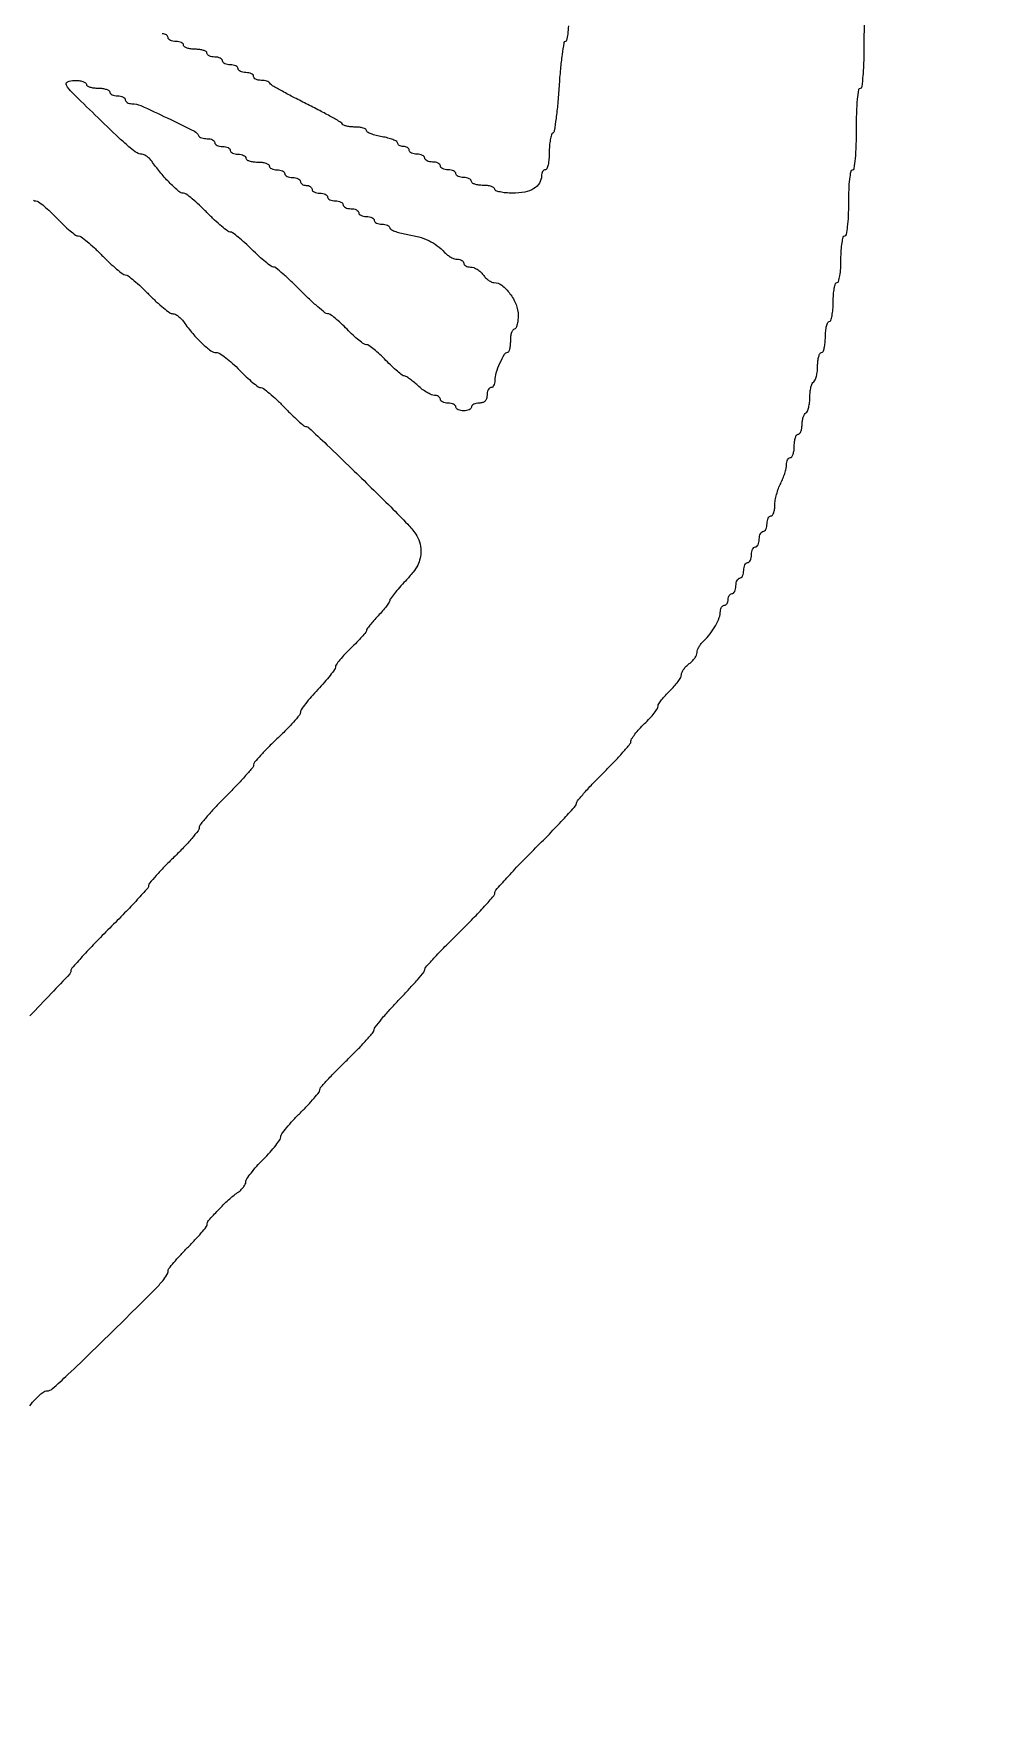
# Model space of a CAD drawing. Extents: x 70 to 555, y 312 to 2125.
# Drawn here: x 312.5 to 555, y 312 to 748 of the extents above; entities that cross this region are included whole.
import ezdxf

# ---------------------------------------------------------------- set-up
doc = ezdxf.new("R2010")
doc.units = 0

msp = doc.modelspace()

# ---------------------------------------------------------------- linework, layer by layer
for points in [[(70.501704, 1801.502568, 0.000006), (70.250428, 1655.875, 0.000318)], [(70.250428, 781.125, 0.000006), (70.501704, 635.497432, 0.413705)], [(311.415587, 395.096786, -0.031127), (312.982571, 396.9411, -0.030758), (314.761397, 398.57444, -0.171989), (315.961974, 399, 0.184355), (317.174958, 399.462975, 0.005541), (321.240816, 403.177825, 0.005872), (327.601757, 409.261748, 0.000874), (340.250296, 421.690467, 0.00472), (343.688855, 425.145727, 0.020594), (345.617659, 427.290837, 0.033568), (346.697228, 428.790123, 0.140144), (347, 429.849125, -0.167884), (347.19602, 430.416468, -0.008177), (348.46875, 431.984929, -0.012535), (350.084313, 433.815429, -0.008649), (352, 435.809022, 0.007674), (353.916169, 437.795348, 0.011284), (355.532609, 439.603378, 0.006782), (356.821463, 441.154285, 0.170179), (357.004627, 441.66769, -0.179591), (357.421311, 442.771515, -0.010539), (359.874825, 445.472504, -0.01697), (362.56444, 448.124513, -0.034895), (364.872634, 449.970759, 0.03792), (365.686647, 450.629966, 0.040138), (366.375086, 451.39299, 0.043607), (366.852352, 452.143086, 0.120454), (367, 452.747075, -0.150659), (367.228128, 453.48699, -0.015313), (368.321875, 454.990999, -0.018059), (369.776512, 456.733864, -0.013447), (371.5, 458.552632, 0.012997), (373.223543, 460.368185, 0.017581), (374.678125, 462.101256, 0.014656), (375.7758, 463.594834, 0.15228), (376, 464.313908, -0.15823), (376.23672, 465.043205, -0.013012), (377.46875, 466.651349, -0.016414), (379.084778, 468.521675, -0.011891), (381, 470.5, 0.008927), (382.915667, 472.455454, 0.012915), (384.53125, 474.255519, 0.008561), (385.801037, 475.79877, 0.169436), (386, 476.369047, -0.181301), (386.221708, 476.960383, -0.005122), (388.05625, 479.020037, -0.009819), (390.317489, 481.410933, -0.006519), (393, 484.067756, 0.007265), (395.682338, 486.732348, 0.010816), (397.94375, 489.147393, 0.006138), (399.759849, 491.223682, 0.178453), (400, 491.875125, -0.168823), (400.228274, 492.53193, -0.006221), (401.909375, 494.604738, -0.010712), (404.009357, 497.021917, -0.007253), (406.5, 499.688902, 0.00623), (408.990874, 502.34521, 0.009358), (411.090625, 504.729183, 0.004834), (412.795778, 506.779656, 0.172697), (413, 507.353296, -0.186086), (413.224913, 507.936695, -0.003012), (415.64375, 510.57541, -0.007416), (418.550546, 513.616609, -0.004797), (422, 517.053443, 0.006144), (425.449034, 520.508426, 0.009298), (428.35625, 523.606335, 0.004646), (430.726276, 526.277314, 0.18106), (431, 527.008428, -0.182349), (431.281028, 527.753381, -0.003468), (434.084375, 530.895968, -0.007944), (437.475808, 534.527471, -0.005177), (441.5, 538.615998, 0.004541), (445.524429, 542.694383, 0.00704), (448.915625, 546.294115, 0.002746), (451.747446, 549.420469, 0.184686), (452, 550.080886, -0.177177), (452.231995, 550.715034, -0.00561), (454.05625, 552.826086, -0.010257), (456.317599, 555.280982, -0.006862), (459, 558, 0.00764), (461.68222, 560.727318, 0.01128), (463.94375, 563.207984, 0.006694), (465.749338, 565.337471, 0.174202), (466, 566.035097, -0.147368), (466.188322, 566.660171, -0.018127), (467.028125, 567.832766, -0.020175), (468.159658, 569.181349, -0.0154), (469.5, 570.565704, 0.015196), (470.840359, 571.948953, 0.019972), (471.971875, 573.294181, 0.017842), (472.812825, 574.46295, 0.148074), (473, 575.081124, -0.142103), (473.172886, 575.677152, -0.022187), (473.88125, 576.692832, -0.023178), (474.851312, 577.845206, -0.018347), (476, 579, 0.022526), (477.148438, 580.174, 0.026729), (478.11875, 581.384005, 0.027097), (478.813981, 582.472788, 0.129236), (479, 583.180451, -0.11021), (479.14072, 583.811118, -0.044503), (479.5875, 584.577131, -0.041233), (480.234779, 585.346572, -0.041141), (481, 586, 0.042098), (481.765207, 586.655949, 0.041686), (482.4125, 587.432831, 0.044932), (482.858806, 588.209565, 0.108353), (483, 588.853464, -0.092615), (483.12266, 589.509992, -0.038252), (483.514063, 590.32887, -0.036168), (484.080351, 591.166199, -0.038658), (484.75, 591.89339, 0.042647), (486.337216, 593.644781, 0.035201), (487.720019, 595.752401, 0.036416), (488.696437, 597.840093, 0.091423), (489, 599.486431, -0.064244), (489.074659, 600.065097, -0.081991), (489.29375, 600.555389, -0.098698), (489.618641, 600.883405, -0.149454), (490, 601, 0.148195), (490.381354, 601.115568, 0.098894), (490.70625, 601.440625, 0.082425), (490.925306, 601.926543, 0.064853), (491, 602.5, -0.064853), (491.074694, 603.073457, -0.082425), (491.29375, 603.559375, -0.098894), (491.618646, 603.884432, -0.148195), (492, 604, 0.191087), (492.381882, 604.151477, 0.088204), (492.70625, 604.5875, 0.068025), (492.926307, 605.234582, 0.048028), (493, 606, -0.048028), (493.073693, 606.765418, -0.068025), (493.29375, 607.4125, -0.088204), (493.618118, 607.848523, -0.191087), (494, 608, 0.191087), (494.381882, 608.151477, 0.088204), (494.70625, 608.5875, 0.068025), (494.926307, 609.234582, 0.048028), (495, 610, -0.048028), (495.073693, 610.765418, -0.068025), (495.29375, 611.4125, -0.088204), (495.618118, 611.848523, -0.191087), (496, 612, 0.191087), (496.381882, 612.151477, 0.088204), (496.70625, 612.5875, 0.068025), (496.926307, 613.234582, 0.048028), (497, 614, -0.048028), (497.073693, 614.765418, -0.068025), (497.29375, 615.4125, -0.088204), (497.618118, 615.848523, -0.191087), (498, 616, 0.191087), (498.381882, 616.151477, 0.088204), (498.70625, 616.5875, 0.068025), (498.926307, 617.234582, 0.048028), (499, 618, -0.048028), (499.073693, 618.765418, -0.068025), (499.29375, 619.4125, -0.088204), (499.618118, 619.848523, -0.191087), (500, 620, 0.191087), (500.381882, 620.151477, 0.088204), (500.70625, 620.5875, 0.068025), (500.926307, 621.234582, 0.048028), (501, 622, -0.048028), (501.073693, 622.765418, -0.068025), (501.29375, 623.4125, -0.088204), (501.618118, 623.848523, -0.191087), (502, 624, 0.241151), (502.384032, 624.196656, 0.068485), (502.70806, 624.807812, 0.052619), (502.930875, 625.696697, 0.034571), (503.006161, 626.75, -0.042097), (503.115241, 628.009577, -0.022641), (503.449327, 629.533578, -0.022391), (503.933473, 631.06686, -0.032537), (504.506161, 632.364307, 0.023547), (505.078008, 633.599296, 0.020468), (505.561185, 634.941146, 0.020972), (505.897826, 636.192688, 0.055262), (506, 637.114307, -0.05106), (506.073875, 637.83584, -0.071004), (506.29375, 638.446078, -0.091079), (506.618295, 638.856351, -0.181939), (507, 639, 0.254951), (507.384262, 639.209557, 0.06271), (507.70625, 639.88125, 0.048861), (507.927234, 640.850749, 0.031626), (508, 642, -0.031626), (508.072766, 643.149251, -0.048861), (508.29375, 644.11875, -0.06271), (508.615738, 644.790443, -0.254951), (509, 645, 0.222681), (509.382793, 645.179376, 0.076538), (509.70625, 645.717039, 0.058208), (509.92683, 646.50628, 0.039081), (510, 647.440983, -0.037634), (510.073842, 648.42066, -0.041396), (510.29375, 649.346475, -0.045439), (510.615492, 650.093337, -0.130646), (511, 650.5, 0.158284), (511.38656, 650.955916, 0.036095), (511.70625, 651.929939, 0.033884), (511.926564, 653.159953, 0.02738), (512, 654.5, -0.02738), (512.073436, 655.840047, -0.033884), (512.29375, 657.070061, -0.036095), (512.61344, 658.044084, -0.158284), (513, 658.5, 0.159713), (513.386693, 658.95866, 0.035556), (513.70625, 659.947275, 0.033489), (513.926586, 661.196361, 0.026918), (514, 662.559017, -0.027497), (514.072564, 663.877484, -0.043243), (514.29375, 664.989211, -0.053437), (514.614478, 665.770364, -0.275259), (515, 666, 0.295869), (515.387127, 666.251055, 0.04382), (515.70625, 667.175, 0.037669), (515.92761, 668.467056, 0.023598), (516, 670, -0.023598), (516.07239, 671.532944, -0.037669), (516.29375, 672.825, -0.04382), (516.612873, 673.748945, -0.295869), (517, 674, 0.322437), (517.389817, 674.280551, 0.031449), (517.70625, 675.46875, 0.03053), (517.927795, 677.083446, 0.01883), (518, 679, -0.01883), (518.072205, 680.916554, -0.03053), (518.29375, 682.53125, -0.031449), (518.610183, 683.719449, -0.322437), (519, 684, 0.339565), (519.395008, 684.303225, 0.024068), (519.708333, 685.75, 0.025878), (519.928566, 687.683687, 0.015416), (520, 690, -0.015416), (520.071434, 692.316313, -0.025878), (520.291667, 694.25, -0.024068), (520.604992, 695.696775, -0.339565), (521, 696, 0.362465), (521.417447, 696.348392, 0.015687), (521.720588, 698.375, 0.019442), (521.93272, 701.081088, 0.009838), (522, 704.5, -0.009838), (522.06728, 707.918912, -0.019442), (522.279412, 710.625, -0.015687), (522.582553, 712.651608, -0.362465), (523, 713, 0.373418), (523.429243, 713.372518, 0.011579), (523.72619, 715.875, 0.016146), (523.934656, 719.197465, 0.007593), (524, 723.5, -0.007593), (524.065344, 727.802535, -0.016146), (524.27381, 731.125, -0.011579), (524.570757, 733.627482, -0.373418), (525, 734, 0.379241), (525.436047, 734.386292, 0.00943), (525.729167, 737.25, 0.014311), (525.935691, 741.03426, 0.006475), (526, 746, -0.006475), (526.064309, 750.96574, -0.014311)], [(449.936615, 750.007994, -0.020934), (449.74147, 747.909375, -0.016252), (449.467382, 746.284234, -0.356894), (449.119899, 746, 0.368101), (448.746833, 745.682301, 0.005462), (448.287216, 742.621279, 0.011784), (447.859997, 738.907994, 0.007145), (447.521123, 734.49797, -0.007011), (447.18049, 730.049468, -0.010772), (446.748825, 726.211047, -0.005468), (446.283861, 723.015015, -0.218851), (445.901224, 722.438953, 0.187397), (445.549832, 721.973564, 0.024462), (445.264735, 720.741042, 0.025726), (445.06579, 719.182491, 0.018882), (445, 717.440983, -0.021227), (444.927706, 715.738865, -0.03416), (444.70625, 714.304539, -0.037703), (444.388352, 713.26528, -0.308946), (444, 713, 0.154765), (443.618614, 712.879052, 0.09778), (443.29375, 712.538393, 0.080164), (443.074515, 712.02945, 0.061768), (443, 711.428571, -0.13733), (442.480444, 709.572608, -0.122433), (441.055346, 708.159313, -0.089685), (438.720257, 707.283854, -0.044982), (435.571429, 707, -0.020614), (433.819271, 707.07227, -0.03324), (432.342857, 707.29375, -0.036106), (431.269099, 707.611297, -0.312373), (431, 708, 0.254951), (430.790443, 708.384262, 0.06271), (430.11875, 708.70625, 0.048861), (429.149251, 708.927234, 0.031626), (428, 709, -0.031626), (426.850749, 709.072766, -0.048861), (425.88125, 709.29375, -0.06271), (425.209557, 709.615738, -0.254951), (425, 710, 0.191087), (424.848523, 710.381882, 0.088204), (424.4125, 710.70625, 0.068025), (423.765418, 710.926307, 0.048028), (423, 711, -0.048028), (422.234582, 711.073693, -0.068025), (421.5875, 711.29375, -0.088204), (421.151477, 711.618118, -0.191087), (421, 712, 0.191087), (420.848523, 712.381882, 0.088204), (420.4125, 712.70625, 0.068025), (419.765418, 712.926307, 0.048028), (419, 713, -0.048028), (418.234582, 713.073693, -0.068025), (417.5875, 713.29375, -0.088204), (417.151477, 713.618118, -0.191087), (417, 714, 0.191087), (416.848523, 714.381882, 0.088204), (416.4125, 714.70625, 0.068025), (415.765418, 714.926307, 0.048028), (415, 715, -0.048028), (414.234582, 715.073693, -0.068025), (413.5875, 715.29375, -0.088204), (413.151477, 715.618118, -0.191087), (413, 716, 0.191087), (412.848523, 716.381882, 0.088204), (412.4125, 716.70625, 0.068025), (411.765418, 716.926307, 0.048028), (411, 717, -0.048028), (410.234582, 717.073693, -0.068025), (409.5875, 717.29375, -0.088204), (409.151477, 717.618118, -0.191087), (409, 718, 0.148195), (408.884432, 718.381354, 0.098894), (408.559375, 718.70625, 0.082425), (408.073457, 718.925306, 0.064853), (407.5, 719, -0.058897), (406.926331, 719.06781, -0.077911), (406.440625, 719.26793, -0.096447), (406.115267, 719.564194, -0.161345), (406, 719.912102, 0.271692), (405.768851, 720.306089, 0.032949), (404.825, 720.754789, 0.031813), (403.532678, 721.174879, 0.020833), (402, 721.5, -0.020833), (400.467322, 721.825121, -0.031813), (399.175, 722.245211, -0.032949), (398.231149, 722.693911, -0.271692), (398, 723.087898, 0.264559), (397.800305, 723.438895, 0.05836), (397.143229, 723.73207, 0.046183), (396.200779, 723.933721, 0.02963), (395.083333, 724, -0.024299), (393.942031, 724.055498, -0.033091), (392.925521, 724.223021, -0.034818), (392.141264, 724.464846, -0.199688), (391.833333, 724.759222, 0.159303), (391.449533, 725.188383, 0.003387), (388.954167, 726.611879, 0.007478), (385.973233, 728.227553, 0.00493), (382.5, 730, -0.00493), (379.026767, 731.772447, -0.007478), (376.045833, 733.388121, -0.003387), (373.550467, 734.811617, -0.159303), (373.166667, 735.240778, 0.158816), (372.906052, 735.532752, 0.050455), (372.368229, 735.776979, 0.044547), (371.674751, 735.944041, 0.036858), (370.916667, 736, -0.050201), (370.183242, 736.073823, -0.070178), (369.563021, 736.29375, -0.090315), (369.145793, 736.61825, -0.184457), (369, 737, 0.191087), (368.848523, 737.381882, 0.088204), (368.4125, 737.70625, 0.068025), (367.765418, 737.926307, 0.048028), (367, 738, -0.048028), (366.234582, 738.073693, -0.068025), (365.5875, 738.29375, -0.088204), (365.151477, 738.618118, -0.191087), (365, 739, 0.191087), (364.848523, 739.381882, 0.088204), (364.4125, 739.70625, 0.068025), (363.765418, 739.926307, 0.048028), (363, 740, -0.048028), (362.234582, 740.073693, -0.068025), (361.5875, 740.29375, -0.088204), (361.151477, 740.618118, -0.191087), (361, 741, 0.191087), (360.848523, 741.381882, 0.088204), (360.4125, 741.70625, 0.068025), (359.765418, 741.926307, 0.048028), (359, 742, -0.048028), (358.234582, 742.073693, -0.068025), (357.5875, 742.29375, -0.088204), (357.151477, 742.618118, -0.191087), (357, 743, 0.254951), (356.790443, 743.384262, 0.06271), (356.11875, 743.70625, 0.048861), (355.149251, 743.927234, 0.031626), (354, 744, -0.031626), (352.850749, 744.072766, -0.048861), (351.88125, 744.29375, -0.06271), (351.209557, 744.615738, -0.254951), (351, 745, 0.191087), (350.848523, 745.381882, 0.088204), (350.4125, 745.70625, 0.068025), (349.765418, 745.926307, 0.048028), (349, 746, -0.048028), (348.234582, 746.073693, -0.068025), (347.5875, 746.29375, -0.088204), (347.151477, 746.618118, -0.191087), (347, 747, 0.148195), (346.884432, 747.381354, 0.098894), (346.559375, 747.70625, 0.082425), (346.073457, 747.925306, 0.064853), (345.5, 748, -0.064853)], [(312.361046, 705.206614, 0.152947), (313.020686, 705, -0.159965), (313.691014, 704.77991, -0.014425), (315.100916, 703.678125, -0.01759), (316.734862, 702.223631, -0.012838), (318.448827, 700.5, 0.013244), (320.165526, 698.776419, 0.018034), (321.807811, 697.321875, 0.015032), (323.22649, 696.223732, 0.158472), (323.914664, 696, -0.160764), (324.619735, 695.767285, -0.012551), (326.203495, 694.53125, -0.016102), (328.045951, 692.91528, -0.011588), (330, 691, 0.010782), (331.947882, 689.084603, 0.015173), (333.771438, 687.46875, 0.011334), (335.33692, 686.223203, 0.163793), (336, 686, -0.163793), (336.66308, 685.776797, -0.011334), (338.228562, 684.53125, -0.015173), (340.052118, 682.915397, -0.010782), (342, 681, 0.012802), (343.963391, 679.084891, 0.017455), (345.834393, 677.46875, 0.01437), (347.447179, 676.24576, 0.156269), (348.214317, 676, -0.117273), (348.833486, 675.852751, -0.044127), (349.595669, 675.38003, -0.04067), (350.36716, 674.697012, -0.039079), (351.029241, 673.889463, 0.023251), (353.330386, 670.894356, 0.028623), (355.754647, 668.33775, 0.028617), (357.97212, 666.479399, 0.161456), (359.418035, 666, -0.14257), (360.291068, 665.745899, -0.020727), (361.825642, 664.678125, -0.022065), (363.576134, 663.223109, -0.01729), (365.345408, 661.5, 0.012566), (367.082107, 659.776353, 0.017246), (368.733751, 658.321875, 0.014018), (370.157293, 657.218234, 0.159187), (370.825386, 657, -0.163322), (371.505804, 656.771654, -0.012047), (373.066128, 655.53125, -0.015752), (374.881769, 653.915341, -0.011258), (376.812965, 652, 0.006794), (378.71067, 650.083966, 0.010191), (380.422954, 648.46875, 0.00549), (381.896854, 647.163275, 0.180393), (382.33468, 647, -0.18959), (383.162622, 646.674357, -0.001916), (387.847131, 642.281364, -0.004376), (394.236207, 636.136972, -0.001183), (404.25, 626.290068, -0.006864), (408.606529, 621.866011, -0.03999), (410.671674, 619.33324, -0.075881), (411.660228, 617.300455, -0.075432), (412, 615.061112, -0.052764), (411.791108, 613.087131, -0.0656), (411.172825, 611.349635, -0.051278), (409.992491, 609.529668, -0.019424), (408, 607.242547, 0.008132), (406.467109, 605.561186, 0.011786), (405.173641, 604.02367, 0.007517), (404.150898, 602.708061, 0.161272), (403.995373, 602.247975, -0.150753), (403.85628, 601.806839, -0.011406), (403.112214, 600.780961, -0.014911), (402.143096, 599.582866, -0.010772), (400.995373, 598.304234, 0.009189), (399.847828, 597.033917, 0.013092), (398.879891, 595.861387, 0.009049), (398.124311, 594.858809, 0.158233), (398, 594.475833, -0.177457), (397.857552, 594.087115, -0.0067), (396.825, 592.900095, -0.01135), (395.532716, 591.518518, -0.007668), (394, 590, 0.0128), (392.467898, 588.45061, 0.017496), (391.175, 586.974119, 0.014368), (390.196025, 585.700881, 0.157981), (390, 585.09596, -0.156159), (389.798845, 584.467596, -0.01095), (388.678125, 582.967156, -0.014668), (387.223818, 581.214963, -0.010486), (385.5, 579.338659, 0.011782), (383.776355, 577.452755, 0.01613), (382.321875, 575.671158, 0.012874), (381.214902, 574.142188, 0.151367), (381, 573.448579, -0.172688), (380.748425, 572.741893, -0.00997), (379.2375, 570.962367, -0.014223), (377.298697, 568.890912, -0.009908), (375, 566.661027, 0.008987), (372.701136, 564.439186, 0.013081), (370.7625, 562.392528, 0.008585), (369.236178, 560.634504, 0.176241), (369, 559.985274, -0.175481), (368.757187, 559.314729, -0.006224), (366.94375, 557.193349, -0.010844), (364.682297, 554.72375, -0.007306), (362, 552, 0.008735), (359.31779, 549.260729, 0.012665), (357.05526, 546.743069, 0.008286), (355.273065, 544.584489, 0.169344), (354.99663, 543.798274, -0.168582), (354.725568, 543.02367, -0.009531), (353.085865, 541.035762, -0.013752), (350.985837, 538.718539, -0.009588), (348.49663, 536.217087, 0.007432), (346.007217, 533.736912, 0.011032), (343.908385, 531.485463, 0.006374), (342.22671, 529.550658, 0.177523), (342, 528.932245, -0.184335), (341.752184, 528.282896, -0.002934), (339.0625, 525.307602, -0.007288), (335.832732, 521.878461, -0.004713), (332, 518, 0.005264), (328.167463, 514.113178, 0.008068), (324.9375, 510.657857, 0.003569), (322.271047, 507.66886, 0.182303), (322, 506.950167, -0.190121), (321.705449, 506.203524, -0.001339), (316.964527, 501.157082, -0.00488), (311.429069, 495.409868, -0.003074)]]:
    msp.add_lwpolyline(points, format="xyb")
msp.add_lwpolyline([(326, 735, 0.254951), (326.209557, 734.615738, 0.06271), (326.88125, 734.29375, 0.048861), (327.850749, 734.072766, 0.031626), (329, 734, -0.031626), (330.149251, 733.927234, -0.048861), (331.11875, 733.70625, -0.06271), (331.790443, 733.384262, -0.254951), (332, 733, 0.191087), (332.151477, 732.618118, 0.088204), (332.5875, 732.29375, 0.068025), (333.234582, 732.073693, 0.048028), (334, 732, -0.048028), (334.765418, 731.926307, -0.068025), (335.4125, 731.70625, -0.088204), (335.848523, 731.381882, -0.191087), (336, 731, 0.164076), (336.12864, 730.618539, 0.095835), (336.492151, 730.29375, 0.076981), (337.034609, 730.074277, 0.057764), (337.675406, 730, -0.106435), (339.965645, 729.506891, -0.005608), (346.796345, 726.329782, -0.003936), (353.7542, 722.93052, -0.178496), (354.833333, 721.784174, 0.157623), (355.094831, 721.482762, 0.052086), (355.631771, 721.230351, 0.045801), (356.325267, 721.057831, 0.038089), (357.083333, 721, -0.050201), (357.816758, 720.926177, -0.070178), (358.436979, 720.70625, -0.090315), (358.854207, 720.38175, -0.184457), (359, 720, 0.191087), (359.151477, 719.618118, 0.088204), (359.5875, 719.29375, 0.068025), (360.234582, 719.073693, 0.048028), (361, 719, -0.048028), (361.765418, 718.926307, -0.068025), (362.4125, 718.70625, -0.088204), (362.848523, 718.381882, -0.191087), (363, 718, 0.191087), (363.151477, 717.618118, 0.088204), (363.5875, 717.29375, 0.068025), (364.234582, 717.073693, 0.048028), (365, 717, -0.048028), (365.765418, 716.926307, -0.068025), (366.4125, 716.70625, -0.088204), (366.848523, 716.381882, -0.191087), (367, 716, 0.254951), (367.209557, 715.615738, 0.06271), (367.88125, 715.29375, 0.048861), (368.850749, 715.072766, 0.031626), (370, 715, -0.031626), (371.149251, 714.927234, -0.048861), (372.11875, 714.70625, -0.06271), (372.790443, 714.384262, -0.254951), (373, 714, 0.191087), (373.151477, 713.618118, 0.088204), (373.5875, 713.29375, 0.068025), (374.234582, 713.073693, 0.048028), (375, 713, -0.048028), (375.765418, 712.926307, -0.068025), (376.4125, 712.70625, -0.088204), (376.848523, 712.381882, -0.191087), (377, 712, 0.191087), (377.151477, 711.618118, 0.088204), (377.5875, 711.29375, 0.068025), (378.234582, 711.073693, 0.048028), (379, 711, -0.048028), (379.765418, 710.926307, -0.068025), (380.4125, 710.70625, -0.088204), (380.848523, 710.381882, -0.191087), (381, 710, 0.148195), (381.115568, 709.618646, 0.098894), (381.440625, 709.29375, 0.082425), (381.926543, 709.074694, 0.064853), (382.5, 709, -0.064853), (383.073457, 708.925306, -0.082425), (383.559375, 708.70625, -0.098894), (383.884432, 708.381354, -0.148195), (384, 708, 0.191087), (384.151477, 707.618118, 0.088204), (384.5875, 707.29375, 0.068025), (385.234582, 707.073693, 0.048028), (386, 707, -0.048028), (386.765418, 706.926307, -0.068025), (387.4125, 706.70625, -0.088204), (387.848523, 706.381882, -0.191087), (388, 706, 0.191087), (388.151477, 705.618118, 0.088204), (388.5875, 705.29375, 0.068025), (389.234582, 705.073693, 0.048028), (390, 705, -0.048028), (390.765418, 704.926307, -0.068025), (391.4125, 704.70625, -0.088204), (391.848523, 704.381882, -0.191087), (392, 704, 0.191087), (392.151477, 703.618118, 0.088204), (392.5875, 703.29375, 0.068025), (393.234582, 703.073693, 0.048028), (394, 703, -0.048028), (394.765418, 702.926307, -0.068025), (395.4125, 702.70625, -0.088204), (395.848523, 702.381882, -0.191087), (396, 702, 0.191087), (396.151477, 701.618118, 0.088204), (396.5875, 701.29375, 0.068025), (397.234582, 701.073693, 0.048028), (398, 701, -0.048028), (398.765418, 700.926307, -0.068025), (399.4125, 700.70625, -0.088204), (399.848523, 700.381882, -0.191087), (400, 700, 0.191087), (400.151477, 699.618118, 0.088204), (400.5875, 699.29375, 0.068025), (401.234582, 699.073693, 0.048028), (402, 699, -0.043658), (402.765628, 698.933021, -0.063423), (403.4125, 698.73207, -0.083138), (403.850302, 698.436542, -0.20561), (404, 698.087898, 0.276851), (404.237197, 697.692348, 0.030632), (405.237141, 697.234712, 0.03038), (406.597727, 696.803045, 0.01978), (408.211545, 696.46426, -0.025704), (411.432252, 695.748225, -0.04364), (414.016734, 694.783125, -0.049042), (416.177101, 693.480445, -0.045252), (418.10661, 691.75, 0.044172), (418.850079, 691.080337, 0.038108), (419.735978, 690.514063, 0.039906), (420.624778, 690.124797, 0.083451), (421.367295, 690, -0.059344), (421.991699, 689.925629, -0.078271), (422.520393, 689.70625, -0.096675), (422.874498, 689.381426, -0.160289), (423, 689, 0.173062), (423.136147, 688.618433, 0.093597), (423.522652, 688.29375, 0.073949), (424.098578, 688.074067, 0.054248), (424.779241, 688, -0.091287), (425.565449, 687.855253, -0.047927), (426.459276, 687.4125, -0.045499), (427.316802, 686.765149, -0.052224), (428, 686, 0.039628), (428.649462, 685.234755, 0.040482), (429.407202, 684.5875, 0.043766), (430.156398, 684.139909, 0.113243), (430.766214, 684, -0.167794), (432.811331, 683.293801, -0.067721), (434.89598, 681.146432, -0.064078), (436.46734, 678.319739, -0.095131), (437, 675.545455, -0.026673), (436.927475, 674.186903, -0.042085), (436.70625, 673.041477, -0.051465), (436.385824, 672.23396, -0.279508), (436, 672, 0.254951), (435.615738, 671.790443, 0.06271), (435.29375, 671.11875, 0.048861), (435.072766, 670.149251, 0.031626), (435, 669, -0.023593), (434.945693, 667.84975, -0.037521), (434.779688, 666.878958, -0.043455), (434.540387, 666.183099, -0.293605), (434.25, 665.992198, 0.26586), (433.40299, 665.495807, 0.024142), (432.244501, 663.230465, 0.030534), (431.294125, 660.731376, 0.075732), (431, 658.800635, -0.053575), (430.925974, 658.111758, -0.073344), (430.70625, 657.528937, -0.093107), (430.381592, 657.13767, -0.174873), (430, 657, 0.191087), (429.618118, 656.848523, 0.088204), (429.29375, 656.4125, 0.068025), (429.073693, 655.765418, 0.048028), (429, 655, -0.072254), (428.873159, 654.126841, -0.124864), (428.5, 653.5, -0.124864), (427.873159, 653.126841, -0.072254), (427, 653, 0.048028), (426.234582, 652.926307, 0.068025), (425.5875, 652.70625, 0.088204), (425.151477, 652.381882, 0.191087), (425, 652, -0.191087), (424.848523, 651.618118, -0.088204), (424.4125, 651.29375, -0.068025), (423.765418, 651.073693, -0.048028), (423, 651, -0.048028), (422.234582, 651.073693, -0.068025), (421.5875, 651.29375, -0.088204), (421.151477, 651.618118, -0.191087), (421, 652, 0.191087), (420.848523, 652.381882, 0.088204), (420.4125, 652.70625, 0.068025), (419.765418, 652.926307, 0.048028), (419, 653, -0.048028), (418.234582, 653.073693, -0.068025), (417.5875, 653.29375, -0.088204), (417.151477, 653.618118, -0.191087), (417, 654, 0.152226), (416.881136, 654.381372, 0.098237), (416.546555, 654.70625, 0.081037), (416.046567, 654.925417, 0.062933), (415.456356, 655, -0.104708), (414.684068, 655.163522, -0.028874), (413.574167, 655.734375, -0.027835), (412.362133, 656.543151, -0.025901), (411.216574, 657.5, 0.014338), (410.122786, 658.457383, 0.018686), (409.066083, 659.265625, 0.016522), (408.152964, 659.867194, 0.138246), (407.681818, 660, -0.167953), (407.18564, 660.171507, -0.010357), (405.960603, 661.175, -0.014448), (404.533322, 662.467593, -0.010144), (403, 664, 0.013942), (401.443644, 665.53198, 0.018723), (399.945931, 666.825, 0.016055), (398.650039, 667.795164, 0.153828), (398, 668, -0.153828), (397.349961, 668.204836, -0.016055), (396.054069, 669.175, -0.018723), (394.556356, 670.46802, -0.013942), (393, 672, 0.013668), (391.445317, 673.532008, 0.018433), (389.952693, 674.825, 0.015654), (388.662325, 675.797192, 0.154815), (388.023021, 676, -0.169743), (387.338868, 676.239151, -0.00861), (385.492324, 677.7625, -0.012966), (383.338725, 679.701202, -0.008963), (381, 682, 0.008141), (378.668794, 684.298955, 0.011931), (376.538436, 686.2375, 0.007405), (374.71071, 687.775791, 0.172895), (374.081696, 688, -0.161032), (373.475221, 688.200523, -0.011126), (372.033044, 689.321875, -0.014934), (370.351377, 690.776152, -0.01063), (368.552632, 692.5, 0.011265), (366.749394, 694.223763, 0.015666), (365.053955, 695.678125, 0.012081), (363.598605, 696.792591, 0.158651), (362.961392, 697, -0.165175), (362.317575, 697.21865, -0.010782), (360.760097, 698.46875, -0.014744), (358.945096, 700.084549, -0.010417), (357, 702, 0.011102), (355.049672, 703.91535, 0.015545), (353.218614, 705.53125, 0.011817), (351.645972, 706.772933, 0.162586), (350.966134, 707, -0.179728), (349.794774, 707.435106, -0.017773), (347.554241, 709.509272, -0.022188), (345.16107, 712.109134, -0.022763), (343.029241, 714.889463, 0.038267), (342.369331, 715.697029, 0.040227), (341.604243, 716.38003, 0.043666), (340.851227, 716.853273, 0.119009), (340.243507, 717, -0.141897), (339.012949, 717.356401, -0.033901), (337.276374, 718.626823, -0.015217), (334.452813, 721.152694, -0.001734), (328.274932, 727.06821, -0.002829), (322.336593, 732.859162, -0.062265), (320.840171, 734.756006, -0.454523), (321.122001, 735.636882, -0.102337), (322.877555, 736, -0.03036), (324.073794, 735.927298, -0.04717), (325.082782, 735.70625, -0.05998), (325.784558, 735.384607, -0.261001)], format="xyb", close=True)

doc.saveas('drawing.dxf')
